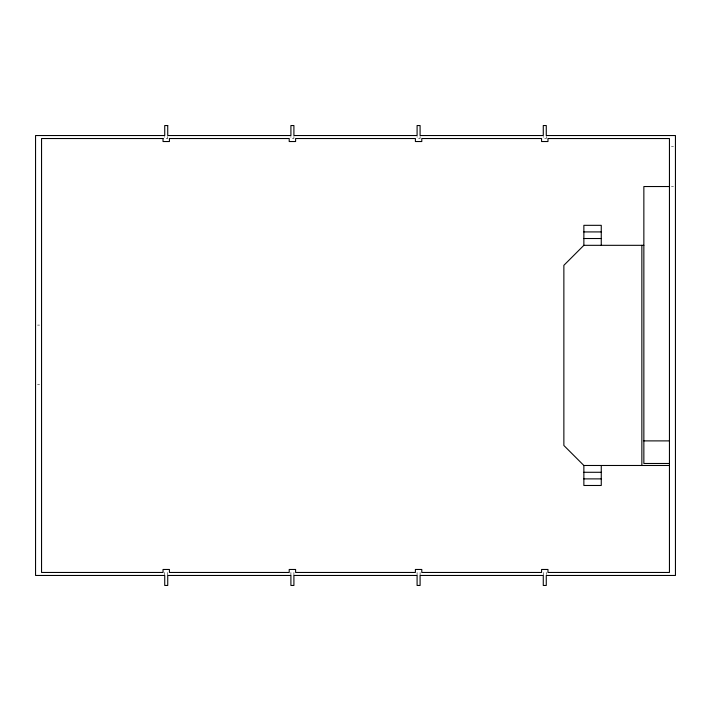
<?xml version="1.0" encoding="UTF-8"?>
<svg xmlns="http://www.w3.org/2000/svg" width="711" height="711" viewBox="0 0 711 711"><rect width="100%" height="100%" fill="white"/><g stroke="black" fill="none" stroke-linecap="round" stroke-linejoin="round"><path stroke-width="0.53" stroke-dasharray="3.56 2.67" d="M671.451 146.537L673.45 146.537M671.451 186.531L673.45 186.531M37.55 325.105L39.549 325.105M37.55 384.687L39.549 384.687M546.27 136.53L546.27 138.538L543.275 138.538L543.275 136.53M546.27 572.462L546.27 574.47M543.275 572.462L543.275 575.466M420.094 136.53L420.094 138.529L417.09 138.529L417.09 136.53M420.094 572.462L420.094 575.466M417.09 572.462L417.09 575.466M293.91 136.53L293.91 138.529L290.915 138.529L290.915 136.53M293.91 572.462L293.91 575.466M290.906 572.462L290.906 575.466M167.734 136.53L167.725 138.529L164.73 138.529L164.73 136.53M167.725 572.462L167.725 575.466M164.73 572.462L164.73 575.466"/><path stroke-width="1.07" d="M643.855 245.322L583.864 245.322L563.867 265.319L563.867 445.486L583.864 465.483L669.451 465.483M669.451 186.531L643.855 186.531L643.855 463.483L669.451 463.483M583.864 231.919L601.257 231.919M583.864 238.523L601.257 238.523M643.855 440.891L669.451 440.891M583.864 472.282L601.266 472.282M583.864 478.885L601.266 478.885M641.855 245.322L641.855 465.483M601.257 245.322L601.257 225.325L583.864 225.325L583.864 245.322M601.266 465.483L601.266 485.48L583.864 485.48L583.864 465.483M167.734 125.536L164.73 125.536L164.73 135.534L35.55 135.534L35.55 575.466L164.73 575.466L164.73 585.464L167.734 585.464L167.734 575.466L290.906 575.466L290.906 585.464L293.91 585.464L293.91 575.466L417.09 575.466L417.09 585.464L420.094 585.464L420.094 575.466L543.275 575.466L543.275 585.464L546.27 585.464L546.27 575.466L675.45 575.466L675.45 135.534L546.27 135.534L546.27 125.536L543.275 125.536L543.275 135.534L420.094 135.534L420.094 125.536L417.09 125.536L417.09 135.534L293.91 135.534L293.91 125.536L290.915 125.536L290.915 135.534L167.734 135.534L167.734 125.536M163.032 138.529L41.549 138.529L41.549 572.462L163.032 572.462L163.032 569.467L169.431 569.467L169.431 572.462L289.208 572.462L289.208 569.467L295.607 569.467L295.607 572.462L415.393 572.462L415.393 569.467L421.792 569.467L421.792 572.462L541.569 572.462L541.569 569.467L547.968 569.467L547.968 572.462L669.451 572.462L669.451 138.538L547.968 138.538L547.968 141.533L541.569 141.533L541.569 138.529L421.792 138.529L421.792 141.533L415.393 141.533L415.393 138.529L295.607 138.529L295.607 141.533L289.208 141.533L289.208 138.529L169.431 138.529L169.431 141.533L163.032 141.533L163.032 138.529"/></g></svg>
